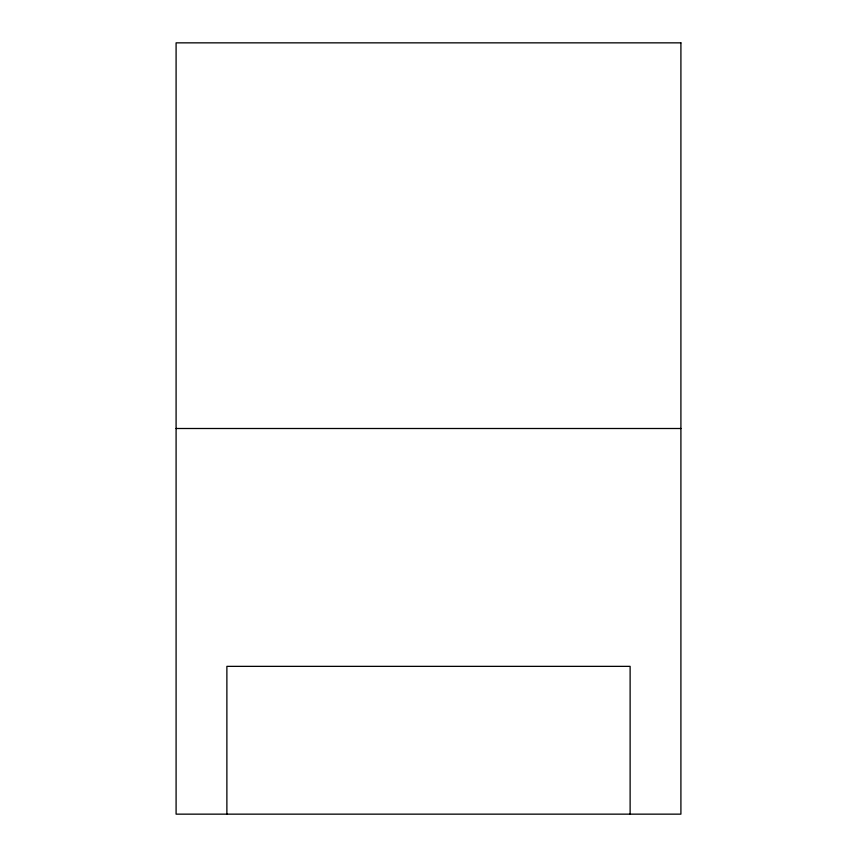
<?xml version="1.0" encoding="UTF-8"?>
<svg xmlns="http://www.w3.org/2000/svg" width="857" height="857" viewBox="0 0 857 857"><rect width="100%" height="100%" fill="white"/><g stroke="black" fill="none" stroke-linecap="round" stroke-linejoin="round"><path stroke-width="1.29" d="M176.092 428.5L680.908 428.5M630.12 814.15L630.12 666.36L226.88 666.36L226.88 814.15M680.908 42.85L176.092 42.85L176.092 814.15L680.908 814.15L680.908 42.85"/></g></svg>
